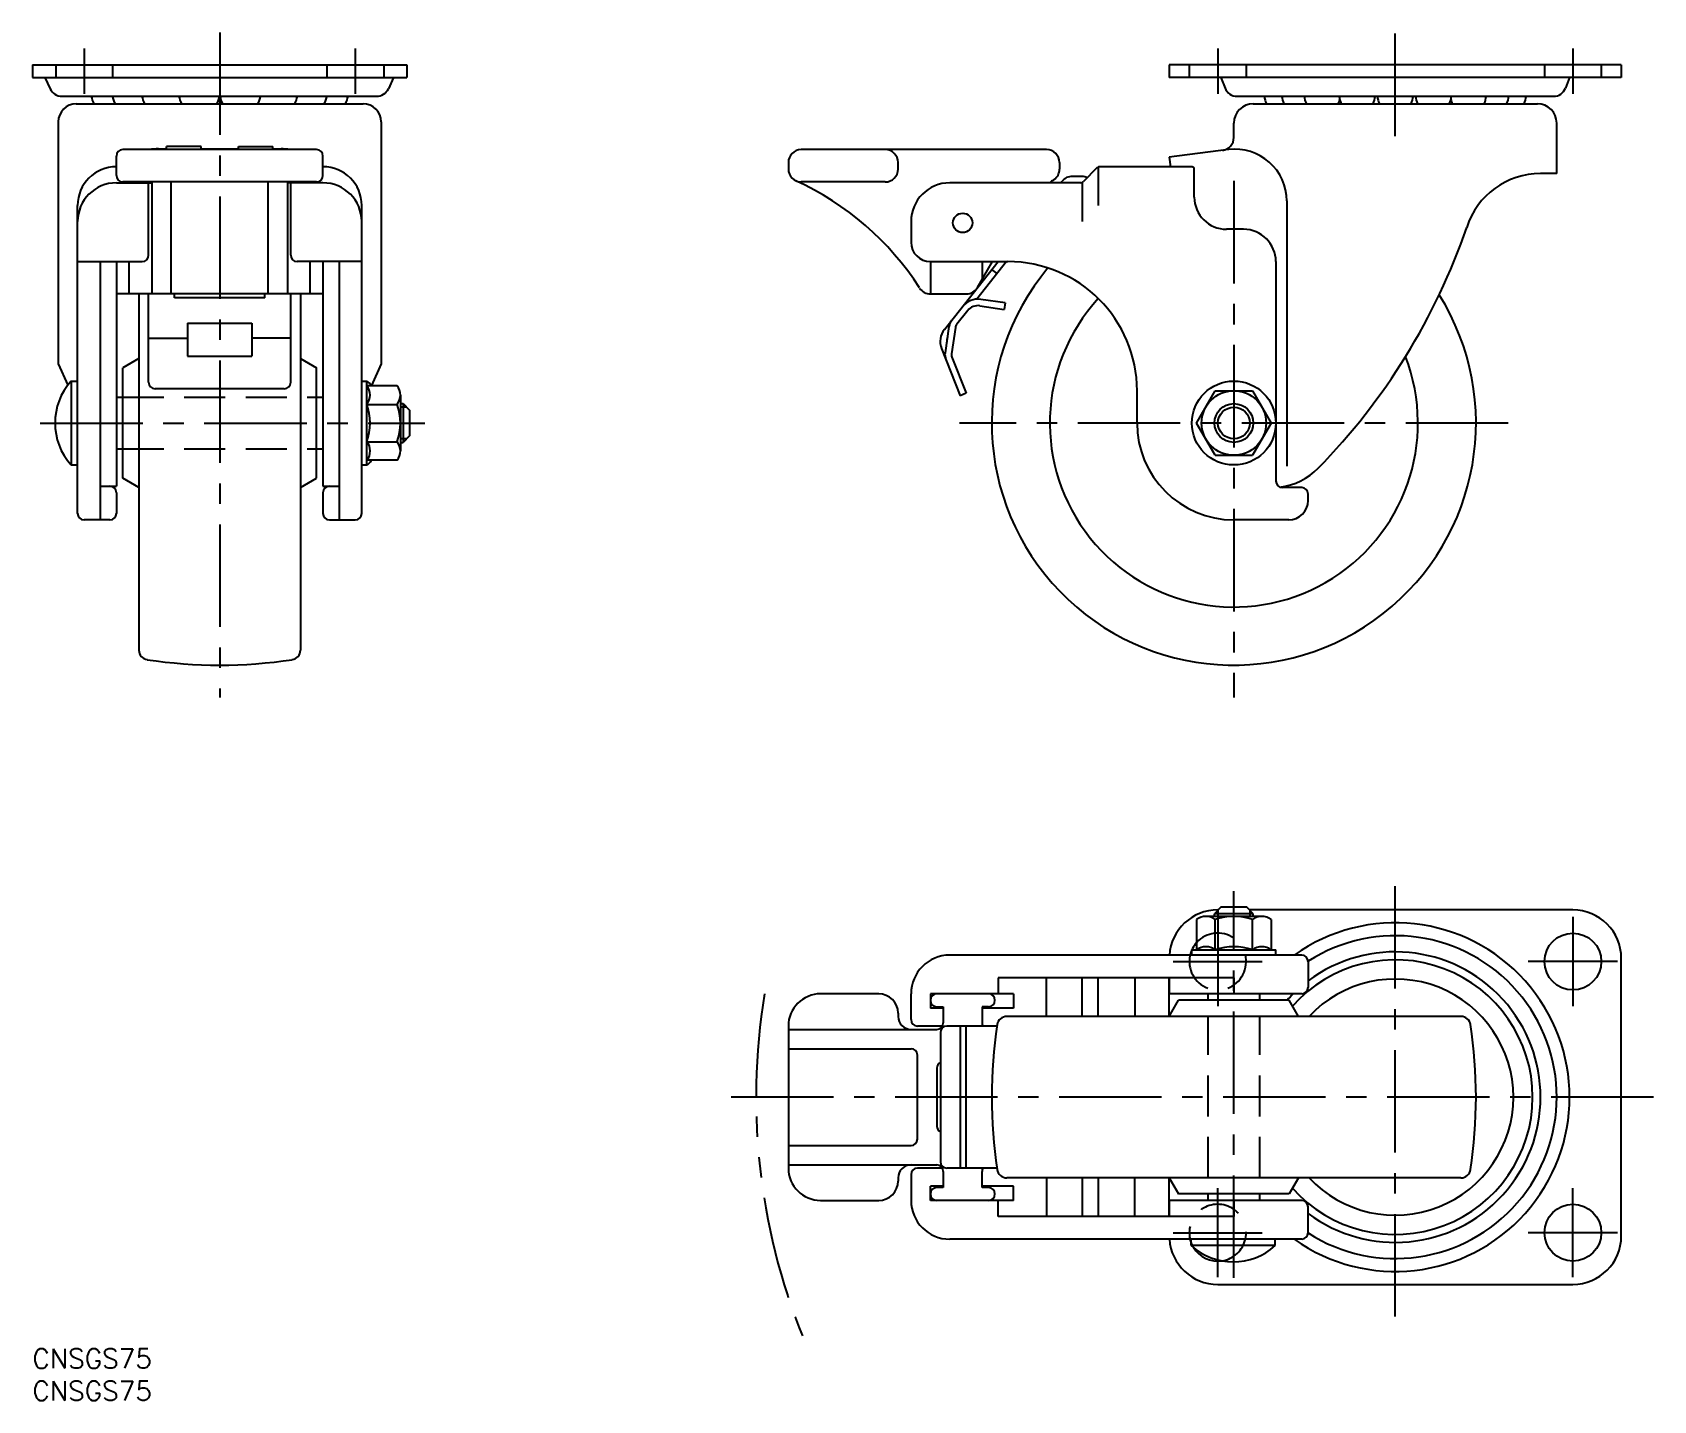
# Model space of a CAD drawing. Extents: x 0 to 251, y -8 to 204.
import ezdxf

# ---------------------------------------------------------------- set-up
doc = ezdxf.new("R2010")
doc.units = 0
doc.header["$LTSCALE"] = 0.5
for name, pattern in [('CENTER', [50.8, 31.75, -6.35, 6.35, -6.35]), ('DASHED', [19.05, 12.7, -6.35]), ('PHANTOM', [63.5, 31.75, -6.35, 6.35, -6.35, 6.35, -6.35])]:
    doc.linetypes.add(name, pattern=pattern)
for name, color, linetype in [('MSM_CENTER', 1, 'CENTER'), ('MSM_CONTINUOUS', 7, 'CONTINUOUS'), ('MSM_DASHED', 4, 'DASHED'), ('MSM_IMAGINARY', 6, 'PHANTOM'), ('MSM_NARROW', 5, 'CONTINUOUS'), ('MSM_PART_NUMBER', 7, 'CONTINUOUS')]:
    doc.layers.add(name, color=color, linetype=linetype)
doc.styles.get("Standard").update_dxf_attribs({"font": 'txt.shx', "height": 3, "bigfont": 'bigfont.shx'})

# ---------------------------------------------------------------- blocks, each defined once
blk = doc.blocks.new('*U2')
at = {"layer": 'MSM_PART_NUMBER'}
blk.add_text('CNSGS75', height=3, dxfattribs=at).set_placement((0, -3))
blk = doc.blocks.new('*U3')
at = {"layer": 'MSM_PART_NUMBER'}
blk.add_text('CNSGS75', height=3, dxfattribs=at).set_placement((0, -8))

msp = doc.modelspace()

# ---------------------------------------------------------------- linework, layer by layer
at = {"layer": 'MSM_CENTER'}
for p, q in [((29, 203.91), (29, 100.91)), ((211.07, 187.86), (211.07, 203.91)), ((8, 201.41), (8, 194.41)), ((50, 201.41), (50, 194.41)), ((183.57, 201.41), (183.57, 194.41)), ((238.57, 201.41), (238.57, 194.41)), ((186.07, 180.91), (186.07, 100.91)), ((1.2, 143.41), (60.75, 143.41)), ((228.57, 143.41), (143.57, 143.41)), ((211.07, 5), (211.07, 73)), ((186.07, 11), (186.07, 70.9)), ((183.57, 66.9), (183.57, 53.1)), ((238.57, 66.9), (238.57, 53.1)), ((176.67, 60), (190.47, 60)), ((245.47, 60), (231.67, 60)), ((251.07, 39), (107.07, 39)), ((183.57, 11.1), (183.57, 24.9)), ((238.57, 11.1), (238.57, 24.9)), ((176.67, 18), (190.47, 18)), ((245.47, 18), (231.67, 18))]:
    msp.add_line(p, q, dxfattribs=at)
at = {"layer": 'MSM_CONTINUOUS'}
for p, q in [((0, 198.91), (58, 198.91)), ((0, 198.91), (0, 196.91)), ((58, 198.91), (58, 196.91)), ((246.07, 198.91), (176.07, 198.91)), ((176.07, 198.91), (176.07, 196.91)), ((246.07, 198.91), (246.07, 196.91)), ((0, 196.91), (58, 196.91)), ((1.94, 196.91), (2.75, 195.16)), ((55.94, 196.91), (55.13, 195.16)), ((246.07, 196.91), (176.07, 196.91)), ((184.07, 196.91), (184.71, 195.28)), ((238.07, 196.91), (237.43, 195.28)), ((4.57, 194.01), (53.31, 194.01)), ((186.57, 194.01), (235.57, 194.01)), ((6.8, 192.86), (51.2, 192.86)), ((189.07, 192.86), (233.07, 192.86)), ((4, 190.06), (4, 152.56)), ((54, 190.06), (54, 152.56)), ((186.07, 187.62), (186.07, 189.86)), ((236.07, 182.06), (236.07, 189.86)), ((19.5, 185.86), (20.75, 185.86)), ((26.11, 186.25), (20.75, 186.25)), ((20.75, 185.75), (20.75, 186.25)), ((26.11, 185.75), (26.11, 186.25)), ((26.11, 185.86), (31.89, 185.86)), ((31.89, 186.25), (37.25, 186.25)), ((31.89, 185.75), (31.89, 186.25)), ((37.25, 185.75), (37.25, 186.25)), ((37.25, 185.86), (38.5, 185.86)), ((13, 181.75), (13, 184.75)), ((44, 185.75), (14, 185.75)), ((45, 181.75), (45, 184.75)), ((117.07, 183.75), (117.07, 182.75)), ((157.07, 185.75), (119.07, 185.75)), ((134.07, 182.75), (134.07, 183.75)), ((159.07, 183.75), (159.07, 182.75)), ((185.26, 185.76), (176.07, 184.61)), ((176.07, 184.61), (176.26, 183.11)), ((159.28, 180.61), (159.47, 180.85)), ((162.57, 181.61), (161.04, 181.61)), ((164.92, 182.96), (162.72, 180.76)), ((165.07, 183.06), (165.07, 177.11)), ((179.44, 183.11), (165.28, 183.11)), ((179.94, 178.41), (179.94, 182.61)), ((236.07, 182.06), (233.57, 182.06)), ((13, 180.61), (18.5, 180.61)), ((44, 180.75), (14, 180.75)), ((18, 169.41), (18, 180.61)), ((18.5, 180.75), (18.5, 163.41)), ((21.5, 163.41), (21.5, 180.75)), ((36.5, 163.41), (36.5, 180.75)), ((39.5, 180.75), (39.5, 163.41)), ((45, 180.61), (39.5, 180.61)), ((40, 169.41), (40, 180.61)), ((132.07, 180.75), (119.07, 180.75)), ((162.36, 180.61), (142.07, 180.61)), ((162.57, 180.65), (162.57, 174.61)), ((7, 129.41), (7, 177.11)), ((51, 129.41), (51, 177.11)), ((194.26, 177.82), (194.26, 136.75)), ((136.07, 174.61), (136.07, 171.41)), ((187.57, 173.41), (184.94, 173.41)), ((7, 168.41), (17, 168.41)), ((10.5, 168.41), (10.5, 128.41)), ((13, 168.41), (13, 133.61)), ((15, 163.41), (15, 168.41)), ((51, 168.41), (41, 168.41)), ((43, 163.41), (43, 168.41)), ((45, 168.41), (45, 133.61)), ((47.5, 168.41), (47.5, 128.41)), ((139.07, 168.41), (151.07, 168.41)), ((139.07, 168.41), (139.07, 163.41)), ((141.24, 157.91), (149.59, 168.41)), ((150.86, 168.41), (146.24, 162.59)), ((146.38, 164.41), (148.69, 168.41)), ((147.07, 168.41), (147.07, 165.6)), ((192.57, 168.41), (192.57, 134.41)), ((149.4, 166.56), (148.61, 167.18)), ((45, 163.41), (13, 163.41)), ((16.5, 163.41), (16.5, 108.24)), ((18, 149.72), (18, 163.41)), ((22, 162.82), (22, 163.41)), ((36, 162.82), (36, 163.41)), ((40, 149.72), (40, 163.41)), ((41.5, 163.41), (41.5, 108.24)), ((139.07, 163.41), (144.65, 163.41)), ((36, 162.82), (22, 162.82)), ((144.85, 160.84), (143.15, 158.7)), ((146.71, 161.57), (150.51, 161.01)), ((150.66, 162), (146.86, 162.56)), ((150.66, 162), (150.51, 161.01)), ((24, 158.9), (24, 153.76)), ((24, 158.9), (34, 158.9)), ((34, 158.9), (34, 153.76)), ((141.95, 158.37), (141.35, 154.29)), ((142.94, 158.22), (142.34, 154.14)), ((18, 156.55), (24, 156.55)), ((40, 156.55), (34, 156.55)), ((16.5, 153.41), (14, 151.96)), ((24, 153.76), (34, 153.76)), ((41.5, 153.41), (44, 151.96)), ((140.8, 154.94), (143.68, 147.64)), ((142.4, 153.63), (144.61, 148.01)), ((4, 152.56), (5.47, 149.27)), ((14, 134.85), (14, 151.96)), ((44, 134.85), (44, 151.96)), ((54, 152.56), (52.49, 149.2)), ((6, 149.91), (6, 136.91)), ((6, 149.91), (7, 149.91)), ((39, 148.72), (19, 148.72)), ((51, 149.91), (51.8, 149.91)), ((51.8, 136.91), (51.8, 149.91)), ((56.5, 149.18), (51.8, 149.18)), ((171.07, 143.41), (171.07, 148.41)), ((180.3, 143.41), (183.18, 148.41)), ((183.18, 148.41), (188.96, 148.41)), ((188.96, 148.41), (191.84, 143.41)), ((13, 147.41), (14, 147.41)), ((44, 147.41), (45, 147.41)), ((51.8, 146.29), (56.5, 146.29)), ((57, 147.74), (57, 139.08)), ((57, 146.41), (57.4, 146.41)), ((57.4, 146.41), (57.4, 140.41)), ((57.4, 146.41), (58.4, 145.41)), ((144.61, 148.01), (143.68, 147.64)), ((58.4, 145.41), (58.4, 141.41)), ((183.18, 138.41), (180.3, 143.41)), ((191.84, 143.41), (188.96, 138.41)), ((58.4, 141.41), (57.4, 140.41)), ((13, 139.41), (14, 139.41)), ((44, 139.41), (45, 139.41)), ((51.8, 140.52), (56.5, 140.52)), ((57, 140.41), (57.4, 140.41)), ((183.18, 138.41), (188.96, 138.41)), ((6, 136.91), (7, 136.91)), ((51, 136.91), (51.8, 136.91)), ((56.5, 137.63), (51.8, 137.63)), ((10.5, 133.61), (13, 133.61)), ((16.5, 133.41), (14, 134.85)), ((41.5, 133.41), (44, 134.85)), ((45, 133.61), (47.5, 133.61)), ((196.57, 133.41), (193.57, 133.41)), ((13, 132.61), (13, 129.41)), ((45, 132.61), (45, 129.41)), ((197.57, 131.41), (197.57, 132.41)), ((12, 128.41), (8, 128.41)), ((46, 128.41), (50, 128.41)), ((194.57, 128.41), (186.07, 128.41)), ((184.07, 68.4), (183.07, 67.4)), ((183.67, 68), (183.57, 68)), ((188.07, 68.4), (184.07, 68.4)), ((189.07, 67.4), (188.07, 68.4)), ((238.57, 68), (188.47, 68)), ((180.3, 66.5), (180.3, 61.8)), ((190.4, 67), (181.74, 67)), ((189.07, 67.4), (183.07, 67.4)), ((183.07, 67), (183.07, 67.4)), ((183.18, 61.8), (183.18, 66.5)), ((188.96, 61.8), (188.96, 66.5)), ((189.07, 67), (189.07, 67.4)), ((191.84, 66.5), (191.84, 61.8)), ((196.57, 61), (142.07, 61)), ((179.57, 61.8), (192.57, 61.8)), ((179.57, 61), (179.57, 61.8)), ((192.57, 61), (192.57, 61.8)), ((246.07, 17.5), (246.07, 60.5)), ((197.57, 60), (197.57, 56)), ((186.07, 57.5), (149.57, 57.5)), ((149.57, 57.5), (149.57, 55)), ((157.07, 51.5), (157.07, 57.5)), ((162.57, 51.5), (162.57, 57.5)), ((165.07, 51.5), (165.07, 57.5)), ((170.71, 57.5), (170.71, 51.5)), ((176.07, 57.5), (176.07, 55)), ((176.07, 51.5), (176.07, 57.5)), ((186.07, 57.5), (186.07, 55)), ((131.07, 55), (122.07, 55)), ((136.07, 51), (136.07, 55)), ((151.95, 55), (139.07, 55)), ((139.07, 55), (139.07, 52.8)), ((141.07, 52.8), (139.07, 52.8)), ((140.07, 53), (141.07, 53)), ((141.07, 53), (141.07, 50.5)), ((148.07, 53), (147.07, 53)), ((147.07, 53), (147.07, 50.5)), ((151.95, 52.8), (147.07, 52.8)), ((151.95, 55), (151.95, 52.8)), ((196.57, 55), (176.07, 55)), ((176.07, 51.5), (177.51, 54)), ((194.63, 54), (177.51, 54)), ((182.07, 54), (182.07, 55)), ((190.07, 54), (190.07, 55)), ((196.07, 51.5), (194.63, 54)), ((134.07, 52), (134.07, 51.5)), ((221.24, 51.5), (150.9, 51.5)), ((117.07, 50), (117.07, 28)), ((117.07, 49.5), (140.07, 49.5)), ((140.94, 50), (137.07, 50)), ((140.61, 49), (140.61, 29)), ((149.38, 50), (141.61, 50)), ((143.68, 50), (143.68, 28)), ((144.61, 28), (144.61, 50)), ((149.31, 49.5), (149.31, 49.5)), ((117.07, 46.5), (136.07, 46.5)), ((137.07, 32.5), (137.07, 45.5)), ((140.07, 43.5), (140.07, 34.5)), ((117.07, 31.5), (136.07, 31.5)), ((117.07, 28.5), (140.07, 28.5)), ((140.94, 28), (137.07, 28)), ((149.42, 28), (141.61, 28)), ((149.31, 28.5), (149.31, 28.5)), ((134.07, 26.5), (134.07, 26)), ((136.07, 27), (136.07, 23)), ((141.07, 25.2), (139.07, 25.2)), ((139.07, 23), (139.07, 25.2)), ((141.07, 27.5), (141.07, 25)), ((147.07, 25), (147.07, 27.5)), ((151.95, 25.2), (147.07, 25.2)), ((221.24, 26.5), (150.9, 26.5)), ((151.95, 23), (151.95, 25.2)), ((157.07, 26.5), (157.07, 20.5)), ((162.57, 26.5), (162.57, 20.5)), ((165.07, 26.5), (165.07, 20.5)), ((170.71, 20.5), (170.71, 26.5)), ((176.07, 26.5), (177.51, 24)), ((176.07, 20.5), (176.07, 26.5)), ((196.07, 26.5), (194.63, 24)), ((122.07, 23), (131.07, 23)), ((151.95, 23), (139.07, 23)), ((141.07, 25), (140.07, 25)), ((148.07, 25), (147.07, 25)), ((149.57, 20.5), (149.57, 23)), ((196.57, 23), (176.07, 23)), ((176.07, 23), (176.07, 20.5)), ((194.63, 24), (177.51, 24)), ((182.07, 23), (182.07, 24)), ((186.07, 23), (186.07, 20.5)), ((190.07, 23), (190.07, 24)), ((186.07, 20.5), (149.57, 20.5)), ((197.57, 18), (197.57, 22)), ((196.57, 17), (142.07, 17)), ((179.48, 16), (179.48, 17)), ((192.48, 16), (179.48, 16)), ((192.48, 16), (192.48, 17)), ((183.57, 10), (238.57, 10))]:
    msp.add_line(p, q, dxfattribs=at)
for centre, radius in [((144.07, 174.41), 1.5), ((186.07, 143.41), 6.5), ((186.07, 143.41), 5), ((186.07, 143.41), 3), ((238.57, 60), 4.4), ((238.57, 18), 4.4)]:
    msp.add_circle(centre, radius, dxfattribs=at)
for centre, radius, start, end in [((4.57, 196.01), 2, 205.01, 270), ((12.25, 194.49), 3.17, 188.779, 210.986), ((15.52, 194.49), 3.17, 188.777, 210.983), ((20.1, 194.49), 3.17, 188.779, 210.986), ((25.83, 194.49), 3.17, 188.774, 210.98), ((25.83, 194.49), 3.17, 329.017, 351.223), ((32.18, 194.49), 3.17, 188.777, 210.983), ((32.18, 194.49), 3.17, 329.02, 351.226), ((37.9, 194.49), 3.17, 329.014, 351.221), ((42.48, 194.49), 3.17, 329.017, 351.223), ((45.75, 194.49), 3.17, 329.014, 351.221), ((53.31, 196.01), 2, 270, 334.99), ((186.57, 196.01), 2, 201.375, 270), ((193.57, 194.13), 2.77, 182.582, 207.352), ((196.29, 194.13), 2.77, 182.582, 207.352), ((199.76, 194.13), 2.77, 182.582, 207.352), ((199.76, 194.13), 2.77, 332.648, 347.021), ((205.17, 194.13), 2.77, 182.582, 207.352), ((205.17, 194.13), 2.77, 332.648, 357.418), ((211.07, 194.13), 2.77, 182.582, 207.352), ((211.07, 194.13), 2.77, 332.648, 357.418), ((216.97, 194.13), 2.77, 182.582, 207.352), ((216.97, 194.13), 2.77, 332.648, 357.418), ((222.38, 194.13), 2.77, 192.979, 207.352), ((222.38, 194.13), 2.77, 332.648, 357.418), ((225.85, 194.13), 2.77, 332.648, 357.418), ((228.57, 194.13), 2.77, 332.648, 357.418), ((235.57, 196.01), 2, 270, 338.625), ((6.8, 190.06), 2.8, 90, 180), ((51.2, 190.06), 2.8, 0, 90), ((189.07, 189.86), 3, 90, 180), ((233.07, 189.86), 3, 0, 90), ((19.5, 176.86), 9, 90, 98.8919), ((38.5, 176.86), 9, 81.1081, 90), ((184.07, 187.62), 2, 277.121, 0), ((186.26, 177.82), 8, 0, 97.12), ((14, 184.75), 1, 90, 180), ((44, 184.75), 1, 0, 90), ((119.07, 183.75), 2, 90, 180), ((132.07, 183.75), 2, 0, 90), ((157.07, 183.75), 2, 0, 90), ((13, 177.11), 6, 90, 180), ((14, 181.75), 1, 180, 270), ((44, 181.75), 1, 270, 0), ((45, 177.11), 6, 0, 90), ((119.07, 182.75), 2, 180, 270), ((99.53, 140.01), 45, 32.7153, 65.4281), ((132.07, 182.75), 2, 270, 0), ((169.32, 164.48), 20, 123.848, 126.243), ((157.07, 182.75), 2, 303.848, 0), ((161.04, 179.61), 2, 90, 141.539), ((162.57, 180.11), 1.5, 58.6326, 90), ((165.28, 182.61), 0.5, 90, 135), ((179.44, 182.61), 0.5, 0, 90), ((233.57, 170.06), 12, 90, 162.283), ((13, 174.61), 6, 90, 180), ((45, 174.61), 6, 0, 90), ((142.07, 174.61), 6, 90, 180), ((162.36, 181.11), 0.5, 270, 315), ((184.94, 178.41), 5, 180, 270), ((187.57, 168.41), 5, 0, 90), ((127.59, 206.28), 100, 315.683, 340.989), ((139.07, 171.41), 3, 180, 270), ((17, 169.41), 1, 270, 0), ((41, 169.41), 1, 180, 270), ((151.07, 148.41), 20, 0, 90), ((186.07, 143.41), 37.5, 140.178, 31.9961), ((139.07, 165.41), 2, 213.608, 270), ((144.65, 165.41), 2, 270, 330), ((146.42, 159.59), 3, 81.5395, 141.539), ((146.42, 159.59), 2, 81.5395, 141.539), ((186.07, 143.41), 28.5, 137.4413, 21.1596), ((143.93, 158.08), 2, 141.539, 171.539), ((143.93, 158.08), 1, 141.539, 171.539), ((143.59, 156.04), 3, 141.539, 201.539), ((143.59, 156.04), 2, 160.667, 182.412), ((143.33, 154), 2, 171.539, 201.539), ((143.33, 154), 1, 171.539, 201.539), ((13.2, 143.41), 9.7, 137.925, 222.075), ((19, 149.72), 1, 180, 270), ((39, 149.72), 1, 270, 0), ((50.67, 148.1), 2.13, 30.4377, 57.9268), ((49.9, 147.74), 2.39, 322.8147, 37.1853), ((54.6, 147.74), 2.39, 322.8058, 37.1942), ((43.62, 143.41), 8.67, 340.5534, 19.4466), ((48.32, 143.41), 8.67, 340.552, 19.448), ((186.07, 143.41), 15, 180, 270), ((50.01, 139.08), 2.3, 321.1657, 38.8343), ((54.6, 139.08), 2.39, 322.8086, 37.1914), ((50.67, 138.71), 2.13, 302.073, 329.562), ((191.99, 143.41), 10, 276.934, 315.683), ((12, 132.61), 1, 0, 90), ((46, 132.61), 1, 90, 180), ((193.57, 134.41), 1, 180, 270), ((196.57, 132.41), 1, 0, 90), ((194.57, 131.41), 3, 270, 0), ((8, 129.41), 1, 180, 270), ((12, 129.41), 1, 270, 0), ((46, 129.41), 1, 180, 270), ((50, 129.41), 1, 270, 0), ((18, 108.24), 1.5, 180, 261.393), ((40, 108.24), 1.5, 278.607, 0), ((29, 180.91), 75, 261.393, 278.607), ((183.57, 60.5), 7.5, 90, 176.1767), ((238.57, 60.5), 7.5, 0.0001, 90), ((181.74, 64.6), 2.39, 52.8086, 127.1914), ((186.07, 58.32), 8.67, 70.5529, 109.4471), ((190.4, 64.6), 2.39, 52.8147, 127.1853), ((211.07, 39), 27, 234.569, 125.431), ((183.57, 60), 4.4, 138.0674, 166.8608), ((211.07, 39), 25, 237.314, 122.686), ((142.07, 55), 6, 90, 180), ((181.74, 59.9), 2.39, 52.7836, 127.2164), ((186.07, 53.63), 8.67, 70.5398, 109.4602), ((190.4, 59.9), 2.39, 52.7884, 127.2116), ((211.07, 39), 21.27, 221.5293, 138.4707), ((196.57, 60), 1, 0, 90), ((211.07, 39), 22.5, 233.13, 126.8699), ((196.57, 56), 1, 270, 0), ((211.07, 39), 18.29, 223.116, 136.884), ((122.07, 50), 5, 90, 180), ((131.07, 52), 3, 0, 90), ((140.07, 54), 1, 90, 270), ((148.07, 54), 1, 270, 90), ((211.07, 39), 22.5, 134.6739, 138.1897), ((136.07, 51.5), 2, 180, 270), ((137.07, 51), 1, 180, 270), ((140.07, 50.5), 1, 270, 0), ((148.07, 50.5), 1, 180, 210), ((223.57, 39), 75, 171.393, 188.607), ((150.9, 50), 1.5, 89.9999, 171.393), ((221.24, 50), 1.5, 8.6071, 90.0001), ((148.57, 39), 75, 351.393, 8.6072), ((141.61, 49), 1, 90, 180), ((136.07, 45.5), 1, 0, 90), ((141.07, 43.5), 1, 117.593, 180), ((141.07, 34.5), 1, 180, 242.407), ((136.07, 32.5), 1, 270, 0), ((122.07, 28), 5, 180, 270), ((136.07, 26.5), 2, 90, 180), ((137.07, 27), 1, 90, 180), ((140.07, 27.5), 1, 0, 90), ((141.61, 29), 1, 180, 270), ((148.07, 27.5), 1, 150, 180), ((150.9, 28), 1.5, 188.607, 270), ((221.24, 28), 1.5, 270, 351.393), ((131.07, 26), 3, 270, 0), ((142.07, 23), 6, 180, 270), ((140.07, 24), 1, 90, 270), ((148.07, 24), 1, 270, 90), ((196.57, 22), 1, 0, 90), ((196.57, 18), 1, 270, 0), ((183.57, 17.5), 7.5, 183.8233, 270), ((183.57, 18), 4.4, 193.1366, 201.59), ((185.98, 23.2), 9.7, 227.925, 312.075), ((183.57, 18), 4.4, 211.3024, 278.9831), ((238.57, 17.5), 7.5, 270, 0)]:
    msp.add_arc(centre, radius, start, end, dxfattribs=at)
at = {"layer": 'MSM_DASHED'}
for p, q in [((3.6, 198.91), (3.6, 196.91)), ((12.4, 198.91), (12.4, 196.91)), ((45.6, 198.91), (45.6, 196.91)), ((54.4, 198.91), (54.4, 196.91)), ((179.17, 198.91), (179.17, 196.91)), ((187.97, 198.91), (187.97, 196.91)), ((234.17, 198.91), (234.17, 196.91)), ((242.97, 198.91), (242.97, 196.91)), ((14, 147.41), (44, 147.41)), ((14, 139.41), (44, 139.41)), ((182.07, 26.5), (182.07, 51.5)), ((190.07, 26.5), (190.07, 51.5))]:
    msp.add_line(p, q, dxfattribs=at)
for centre, start, end in [((183.57, 60), 166.8608, 138.0674), ((183.57, 18), 278.9831, 193.1366), ((183.57, 18), 201.59, 211.3024)]:
    msp.add_arc(centre, 4.4, start, end, dxfattribs=at)
at = {"layer": 'MSM_IMAGINARY'}
msp.add_arc((211.07, 39), 99, 170.6992, 203.1998, dxfattribs=at)
at = {"layer": 'MSM_NARROW'}
for p, q in [((57.94, 145.87), (57, 145.87)), ((57.94, 140.95), (57, 140.95)), ((183.61, 67.94), (183.61, 67)), ((188.53, 67.94), (188.53, 67))]:
    msp.add_line(p, q, dxfattribs=at)
msp.add_circle((186.07, 143.41), 2.46, dxfattribs=at)

# ---------------------------------------------------------------- block references
at = {"layer": 'MSM_CONTINUOUS'}
for name in ['*U2', '*U3']:
    msp.add_blockref(name, (0, 0), dxfattribs=at)

doc.saveas('drawing.dxf')
